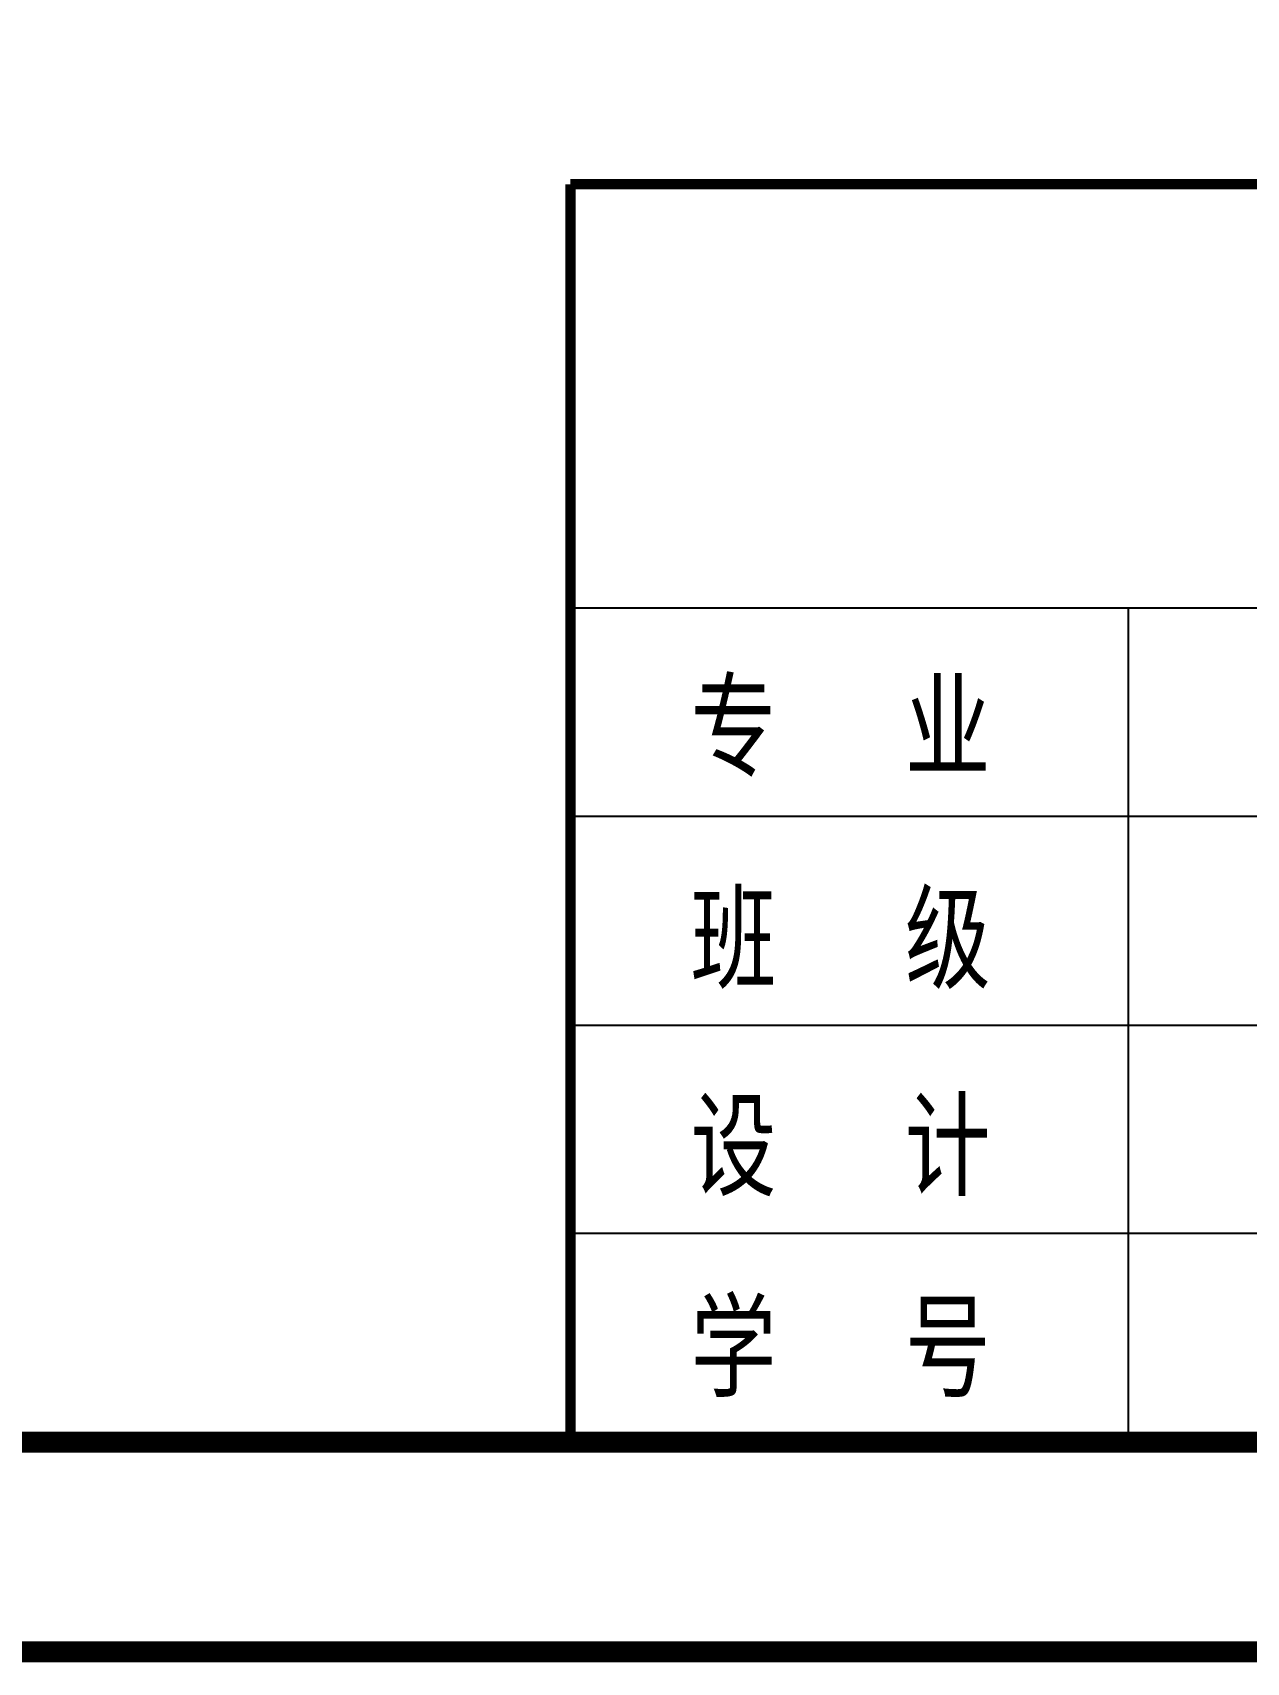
# Model space of a CAD drawing. Extents: x 31132 to 885236, y 345273 to 1212165.
# Drawn here: x 201444 to 205061, y 395476 to 400334 of the extents above; entities that cross this region are included whole.
import ezdxf

# ---------------------------------------------------------------- set-up
doc = ezdxf.new("R2010")
doc.units = 0
doc.header["$LTSCALE"] = 1000
for name, color, linetype in [('PUB_TITLE', 4, 'CONTINUOUS'), ('TEXT', 7, 'CONTINUOUS'), ('TK', 4, 'CONTINUOUS')]:
    doc.layers.add(name, color=color, linetype=linetype)
doc.styles.add('图框_仿宋', font='simfang.ttf', dxfattribs={"width": 0.75, "height": 250})

msp = doc.modelspace()

# ---------------------------------------------------------------- linework, layer by layer
at = {"layer": 'PUB_TITLE', "color": 4}
for p, q in [((203046.89, 398619.3), (217109.39, 398619.3)), ((204709.29, 398619.3), (204709.29, 396131.83)), ((207462.76, 397997.43), (203046.89, 397997.43)), ((203046.89, 397375.56), (217109.39, 397375.56)), ((207462.76, 396753.7), (203046.89, 396753.7))]:
    msp.add_line(p, q, dxfattribs=at)
at = {"layer": 'PUB_TITLE', "color": 4, "const_width": 31.25}
for points in [[(203046.89, 399881.83), (203046.89, 396131.83)], [(217109.39, 399881.83), (203046.89, 399881.83)]]:
    msp.add_lwpolyline(points, dxfattribs=at)
at = {"layer": 'TK', "const_width": 62.5}
for points in [[(180609.39, 448006.83), (217734.39, 448006.83), (217734.39, 395506.83), (180609.39, 395506.83)], [(181234.39, 444881.83), (217109.39, 444881.83), (217109.39, 396131.83), (181234.39, 396131.83)]]:
    msp.add_lwpolyline(points, close=True, dxfattribs=at)

# ---------------------------------------------------------------- texts
at = {"layer": 'TEXT', "lineweight": 20, "style": '图框_仿宋', "width": 0.75}
for s, p in [('专   业', (203405.07, 398143.05)), ('班   级', (203405.07, 397510.91)), ('设   计', (203405.07, 396893.19)), ('学   号', (203405.07, 396293.46))]:
    msp.add_text(s, height=250, dxfattribs=at).set_placement(p)

doc.saveas('drawing.dxf')
